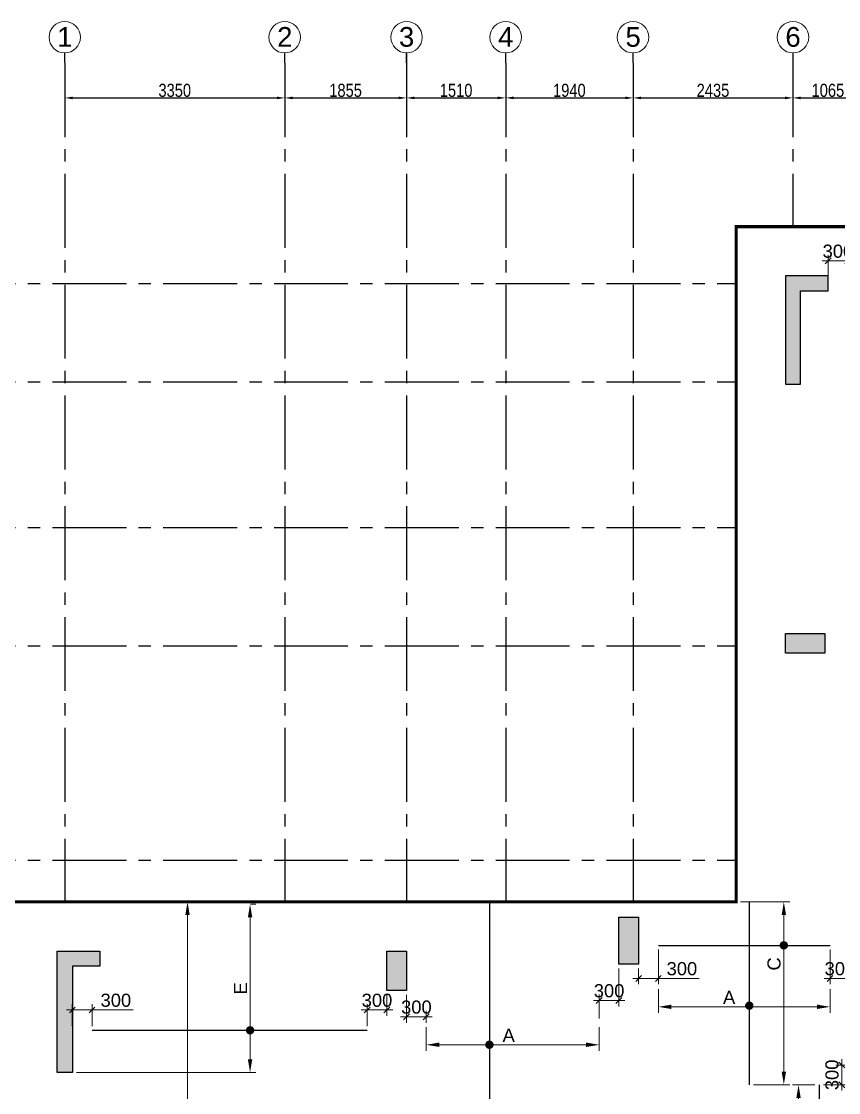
# Model space of a CAD drawing. Header units: millimetres. Extents: x 1123469 to 1883119, y -126924 to 196924.
# Drawn here: x 1563235 to 1575680, y 145724 to 162039 of the extents above; entities that cross this region are included whole.
import ezdxf
from ezdxf.enums import TextEntityAlignment as Align

# ---------------------------------------------------------------- set-up
doc = ezdxf.new("R2010")
doc.units = ezdxf.units.MM
doc.header["$LTSCALE"] = 500
doc.header["$MEASUREMENT"] = 0
doc.header["$PDMODE"] = 34
doc.linetypes.add('CONTINOUS', pattern=[0])
doc.linetypes.add('Site$0$CENTER2', pattern=[1.125, 0.75, -0.125, 0.125, -0.125])
doc.layers.get('Defpoints').update_dxf_attribs({"lineweight": 0})
for name, color, linetype in [('COL. DIM', 3, 'Continuous'), ('GRID', 7, 'Continuous'), ('GRID DIM', 7, 'Continuous'), ('reinf.', 4, 'Continuous'), ('TOWER AREA COLUMN.', 6, 'Continuous')]:
    doc.layers.add(name, color=color, linetype=linetype)
for name, color, linetype, lineweight in [('CUT OUT', 1, 'Continuous', 13), ('dim-M', 1, 'Continuous', 15), ('FOOTING', 1, 'Continuous', 15), ('GRID NO.', 7, 'Continuous', 20), ('S - SUNK', 251, 'Continuous', 0), ('TOWER COL HATCH', 253, 'Continuous', 20)]:
    doc.layers.add(name, color=color, linetype=linetype, lineweight=lineweight)
doc.styles.add('3mm', font='arial.ttf')
doc.styles.add('D50', font='arial.ttf', dxfattribs={"width": 0.8})
doc.dimstyles.new('INNER DIM', dxfattribs={"dimtxt": 200, "dimasz": 120, "dimexe": 25, "dimexo": 25, "dimgap": 12, "dimtad": 1, "dimdec": 0, "dimrnd": 5, "dimzin": 0, "dimdsep": 46, "dimtxsty": 'D50', "dimcen": 0.09, "dimdle": 25, "dimclrt": 6, "dimadec": 0, "dimazin": 0, "dimtfac": 1, "dimtdec": 0, "dimtofl": 0, "dimtmove": 1, "dimatfit": 3, "dimfxl": 75, "dimtolj": 1, "dimtzin": 0, "dimarcsym": 0})
doc.dimstyles.new('PARAMVEER', dxfattribs={"dimtxt": 200, "dimasz": 100, "dimexe": 0, "dimexo": 25, "dimgap": 10, "dimtad": 1, "dimdec": 0, "dimrnd": 5, "dimzin": 0, "dimdsep": 46, "dimtxsty": '3mm', "dimblk": 'OBLIQUE', "dimcen": 0.09, "dimdle": 75, "dimclrd": 1, "dimclre": 1, "dimclrt": 3, "dimadec": 0, "dimazin": 0, "dimtfac": 1, "dimtdec": 0, "dimtmove": 1, "dimatfit": 3, "dimfxl": 100, "dimtolj": 1, "dimtzin": 0, "dimlwd": 18, "dimlwe": 5, "dimarcsym": 0})

# ---------------------------------------------------------------- blocks, each defined once
blk = doc.blocks.new('GRID MARK')
at = {"layer": 'GRID NO.', "const_width": 50}
blk.add_lwpolyline([(0, -541), (0, -891)], dxfattribs=at)
at = {"layer": 'GRID NO.'}
blk.add_circle((0, 0), 541, dxfattribs=at)
at = {"layer": 'GRID NO.', "style": 'D50', "width": 0.8}
blk.add_attdef('Y1', text='', height=500, dxfattribs=at).set_placement((-33, -267), align=Align.CENTER)
blk = doc.blocks.new('*D477')
at = {"layer": 'Defpoints', "color": 0, "linetype": 'Continuous', "transparency": 16777216}
for p in [(1563895, 160930), (1567245, 160930), (1567245, 160874)]:
    blk.add_point(p, dxfattribs=at)
at = {"layer": 'GRID DIM', "color": 0, "linetype": 'Continuous', "lineweight": -2, "transparency": 16777216}
for p, q in [((1563895, 160905), (1563895, 160849)), ((1567245, 160905), (1567245, 160849))]:
    blk.add_line(p, q, dxfattribs=at)
at = {"layer": 'GRID DIM', "linetype": 'Continuous', "lineweight": -2, "transparency": 16777216}
blk.add_line((1564015, 160874), (1567125, 160874), dxfattribs=at)
at = {"layer": 'GRID DIM', "linetype": 'Continuous', "transparency": 16777216}
for points in [[(1564015, 160894), (1564015, 160854), (1563895, 160874)], [(1567125, 160894), (1567125, 160854), (1567245, 160874)]]:
    blk.add_solid(points, dxfattribs=at)
at = {"layer": 'GRID DIM', "linetype": 'Continuous', "transparency": 16777216, "insert": (1565570, 160988), "char_height": 200, "attachment_point": 5, "style": 'D50'}
blk.add_mtext('\\A1;3350', dxfattribs=at)
blk = doc.blocks.new('*D478')
at = {"layer": 'Defpoints', "color": 0, "linetype": 'Continuous', "transparency": 16777216}
for p in [(1569100, 161191), (1567245, 160930), (1569100, 160874)]:
    blk.add_point(p, dxfattribs=at)
at = {"layer": 'GRID DIM', "color": 0, "linetype": 'Continuous', "lineweight": -2, "transparency": 16777216}
for p, q in [((1569100, 161166), (1569100, 160849)), ((1567245, 160905), (1567245, 160849))]:
    blk.add_line(p, q, dxfattribs=at)
at = {"layer": 'GRID DIM', "linetype": 'Continuous', "lineweight": -2, "transparency": 16777216}
blk.add_line((1567365, 160874), (1568980, 160874), dxfattribs=at)
at = {"layer": 'GRID DIM', "linetype": 'Continuous', "transparency": 16777216}
for points in [[(1567365, 160894), (1567365, 160854), (1567245, 160874)], [(1568980, 160894), (1568980, 160854), (1569100, 160874)]]:
    blk.add_solid(points, dxfattribs=at)
at = {"layer": 'GRID DIM', "linetype": 'Continuous', "transparency": 16777216, "insert": (1568172, 160988), "char_height": 200, "attachment_point": 5, "style": 'D50'}
blk.add_mtext('\\A1;1855', dxfattribs=at)
blk = doc.blocks.new('*D479')
at = {"layer": 'Defpoints', "color": 0, "linetype": 'Continuous', "transparency": 16777216}
for p in [(1569100, 161191), (1570610, 161191), (1570610, 160874)]:
    blk.add_point(p, dxfattribs=at)
at = {"layer": 'GRID DIM', "color": 0, "linetype": 'Continuous', "lineweight": -2, "transparency": 16777216}
for p, q in [((1569100, 161166), (1569100, 160849)), ((1570610, 161166), (1570610, 160849))]:
    blk.add_line(p, q, dxfattribs=at)
at = {"layer": 'GRID DIM', "linetype": 'Continuous', "lineweight": -2, "transparency": 16777216}
blk.add_line((1569220, 160874), (1570490, 160874), dxfattribs=at)
at = {"layer": 'GRID DIM', "linetype": 'Continuous', "transparency": 16777216}
for points in [[(1569220, 160894), (1569220, 160854), (1569100, 160874)], [(1570490, 160894), (1570490, 160854), (1570610, 160874)]]:
    blk.add_solid(points, dxfattribs=at)
at = {"layer": 'GRID DIM', "linetype": 'Continuous', "transparency": 16777216, "insert": (1569855, 160988), "char_height": 200, "attachment_point": 5, "style": 'D50'}
blk.add_mtext('\\A1;1510', dxfattribs=at)
blk = doc.blocks.new('*D480')
at = {"layer": 'Defpoints', "color": 0, "linetype": 'Continuous', "transparency": 16777216}
for p in [(1570610, 161191), (1572550, 161191), (1572550, 160874)]:
    blk.add_point(p, dxfattribs=at)
at = {"layer": 'GRID DIM', "color": 0, "linetype": 'Continuous', "lineweight": -2, "transparency": 16777216}
for p, q in [((1570610, 161166), (1570610, 160849)), ((1572550, 161166), (1572550, 160849))]:
    blk.add_line(p, q, dxfattribs=at)
at = {"layer": 'GRID DIM', "linetype": 'Continuous', "lineweight": -2, "transparency": 16777216}
blk.add_line((1570730, 160874), (1572430, 160874), dxfattribs=at)
at = {"layer": 'GRID DIM', "linetype": 'Continuous', "transparency": 16777216}
for points in [[(1570730, 160894), (1570730, 160854), (1570610, 160874)], [(1572430, 160894), (1572430, 160854), (1572550, 160874)]]:
    blk.add_solid(points, dxfattribs=at)
at = {"layer": 'GRID DIM', "linetype": 'Continuous', "transparency": 16777216, "insert": (1571580, 160988), "char_height": 200, "attachment_point": 5, "style": 'D50'}
blk.add_mtext('\\A1;1940', dxfattribs=at)
blk = doc.blocks.new('*D481')
at = {"layer": 'Defpoints', "color": 0, "linetype": 'Continuous', "transparency": 16777216}
for p in [(1572550, 161191), (1574985, 161191), (1574985, 160874)]:
    blk.add_point(p, dxfattribs=at)
at = {"layer": 'GRID DIM', "color": 0, "linetype": 'Continuous', "lineweight": -2, "transparency": 16777216}
for p, q in [((1572550, 161166), (1572550, 160849)), ((1574985, 161166), (1574985, 160849))]:
    blk.add_line(p, q, dxfattribs=at)
at = {"layer": 'GRID DIM', "linetype": 'Continuous', "lineweight": -2, "transparency": 16777216}
blk.add_line((1572670, 160874), (1574865, 160874), dxfattribs=at)
at = {"layer": 'GRID DIM', "linetype": 'Continuous', "transparency": 16777216}
for points in [[(1572670, 160894), (1572670, 160854), (1572550, 160874)], [(1574865, 160894), (1574865, 160854), (1574985, 160874)]]:
    blk.add_solid(points, dxfattribs=at)
at = {"layer": 'GRID DIM', "linetype": 'Continuous', "transparency": 16777216, "insert": (1573767, 160988), "char_height": 200, "attachment_point": 5, "style": 'D50'}
blk.add_mtext('\\A1;2435', dxfattribs=at)
blk = doc.blocks.new('*D482')
at = {"layer": 'Defpoints', "color": 0, "linetype": 'Continuous', "transparency": 16777216}
for p in [(1574985, 161191), (1576050, 161191), (1576050, 160874)]:
    blk.add_point(p, dxfattribs=at)
at = {"layer": 'GRID DIM', "color": 0, "linetype": 'Continuous', "lineweight": -2, "transparency": 16777216}
for p, q in [((1574985, 161166), (1574985, 160849)), ((1576050, 161166), (1576050, 160849))]:
    blk.add_line(p, q, dxfattribs=at)
at = {"layer": 'GRID DIM', "linetype": 'Continuous', "lineweight": -2, "transparency": 16777216}
blk.add_line((1575105, 160874), (1575930, 160874), dxfattribs=at)
at = {"layer": 'GRID DIM', "linetype": 'Continuous', "transparency": 16777216}
for points in [[(1575105, 160894), (1575105, 160854), (1574985, 160874)], [(1575930, 160894), (1575930, 160854), (1576050, 160874)]]:
    blk.add_solid(points, dxfattribs=at)
at = {"layer": 'GRID DIM', "linetype": 'Continuous', "transparency": 16777216, "insert": (1575517, 160988), "char_height": 200, "attachment_point": 5, "style": 'D50'}
blk.add_mtext('\\A1;1065', dxfattribs=at)
blk = doc.blocks.new('3tgra')
at = {"layer": 'TOWER COL HATCH'}
h = blk.add_hatch(color=253, dxfattribs=at)
h.dxf.hatch_style = 1
h.paths.add_polyline_path([(1377381, 95142), (1376731, 95142), (1376731, 93492), (1376961, 93492), (1376961, 94912), (1377381, 94912)])
h = blk.add_hatch(color=253, dxfattribs=at)
h.dxf.hatch_style = 1
h.paths.add_polyline_path([(1376731, 89392), (1376731, 89692), (1377331, 89692), (1377331, 89392)])
h = blk.add_hatch(color=253, dxfattribs=at)
h.dxf.hatch_style = 1
h.paths.add_polyline_path([(1374496, 84657), (1374196, 84657), (1374196, 85372), (1374496, 85372)])
h = blk.add_hatch(color=253, dxfattribs=at)
h.dxf.hatch_style = 1
h.paths.add_polyline_path([(1365641, 83007), (1365641, 84857), (1366291, 84857), (1366291, 84627), (1365871, 84627), (1365871, 83007)])
h = blk.add_hatch(color=253, dxfattribs=at)
h.dxf.hatch_style = 1
h.paths.add_polyline_path([(1370961, 84257), (1370661, 84257), (1370661, 84857), (1370961, 84857)])
at = {"layer": 'TOWER AREA COLUMN.', "color": 4}
for points in [[(1377381, 95142), (1376731, 95142), (1376731, 93492), (1376961, 93492), (1376961, 94912), (1377381, 94912), (1377381, 95142)], [(1365641, 83007), (1365641, 84857), (1366291, 84857), (1366291, 84627), (1365871, 84627), (1365871, 83007), (1365641, 83007)]]:
    blk.add_lwpolyline(points, dxfattribs=at)
for points in [[(1376731, 89392), (1376731, 89692), (1377331, 89692), (1377331, 89392)], [(1374496, 84657), (1374196, 84657), (1374196, 85372), (1374496, 85372)], [(1370961, 84257), (1370661, 84257), (1370661, 84857), (1370961, 84857)]]:
    blk.add_lwpolyline(points, close=True, dxfattribs=at)
blk = doc.blocks.new('_Oblique')
at = {"color": 0, "linetype": 'ByBlock', "lineweight": -2}
blk.add_line((-0.5, -0.5), (0.5, 0.5), dxfattribs=at)
blk = doc.blocks.new('*D574')
at = {"layer": 'COL. DIM', "color": 1, "linetype": 'CONTINOUS', "lineweight": 5, "ltscale": 10, "transparency": 16777216}
for p, q in [((1575520, 158066), (1575520, 158481)), ((1575820, 158066), (1575820, 158481))]:
    blk.add_line(p, q, dxfattribs=at)
at = {"layer": 'COL. DIM', "color": 1, "lineweight": 18, "ltscale": 10, "transparency": 16777216}
blk.add_line((1575910, 158391), (1575430, 158391), dxfattribs=at)
at = {"layer": 'Defpoints', "color": 0, "ltscale": 10, "transparency": 16777216}
for p in [(1575520, 158391), (1575520, 158001), (1575820, 158001)]:
    blk.add_point(p, dxfattribs=at)
at = {"layer": 'COL. DIM', "color": 1, "lineweight": 18, "ltscale": 10, "transparency": 16777216, "xscale": 90, "yscale": 90, "zscale": 90, "rotation": 180}
blk.add_blockref('_Oblique', (1575520, 158391), dxfattribs=at)
at = {"layer": 'COL. DIM', "color": 1, "lineweight": 18, "ltscale": 10, "transparency": 16777216, "xscale": 90, "yscale": 90, "zscale": 90}
blk.add_blockref('_Oblique', (1575820, 158391), dxfattribs=at)
at = {"layer": 'COL. DIM', "color": 3, "ltscale": 10, "transparency": 16777216, "insert": (1575670, 158538), "char_height": 200, "attachment_point": 5, "style": '3mm'}
blk.add_mtext('\\A1;300', dxfattribs=at)
blk = doc.blocks.new('*D616')
at = {"layer": 'COL. DIM', "color": 1, "linetype": 'CONTINOUS', "lineweight": 5, "ltscale": 10, "transparency": 16777216}
for p, q in [((1575318, 145844), (1574980, 145844)), ((1574949, 141299), (1575160, 141299))]:
    blk.add_line(p, q, dxfattribs=at)
at = {"layer": 'COL. DIM', "color": 1, "lineweight": 18, "ltscale": 10, "transparency": 16777216}
blk.add_line((1575070, 145644), (1575070, 141499), dxfattribs=at)
at = {"layer": 'COL. DIM', "color": 1, "ltscale": 10, "transparency": 16777216}
for points in [[(1575037, 145644), (1575103, 145644), (1575070, 145844)], [(1575037, 141499), (1575103, 141499), (1575070, 141299)]]:
    blk.add_solid(points, dxfattribs=at)
at = {"layer": 'Defpoints', "color": 0, "ltscale": 10, "transparency": 16777216}
for p in [(1575383, 145844), (1574884, 141299), (1575070, 141299)]:
    blk.add_point(p, dxfattribs=at)
at = {"layer": 'COL. DIM', "color": 3, "ltscale": 10, "transparency": 16777216, "insert": (1574925, 143790), "char_height": 200, "attachment_point": 5, "rotation": 90, "style": '3mm'}
blk.add_mtext('\\A1;B', dxfattribs=at)
blk = doc.blocks.new('*D618')
at = {"layer": 'COL. DIM', "color": 1, "lineweight": 18, "ltscale": 10, "transparency": 16777216}
blk.add_line((1575728, 146234), (1575728, 145754), dxfattribs=at)
at = {"layer": 'COL. DIM', "color": 1, "linetype": 'CONTINOUS', "lineweight": 5, "ltscale": 10, "transparency": 16777216}
for p, q in [((1576085, 146144), (1575638, 146144)), ((1575448, 145844), (1575818, 145844))]:
    blk.add_line(p, q, dxfattribs=at)
at = {"layer": 'Defpoints', "color": 0, "ltscale": 10, "transparency": 16777216}
for p in [(1576150, 146144), (1575383, 145844), (1575728, 145844)]:
    blk.add_point(p, dxfattribs=at)
at = {"layer": 'COL. DIM', "color": 1, "lineweight": 18, "ltscale": 10, "transparency": 16777216, "xscale": 90, "yscale": 90, "zscale": 90}
for p, rotation in [((1575728, 146144), 90), ((1575728, 145844), 270)]:
    blk.add_blockref('_Oblique', p, dxfattribs=dict(at, rotation=rotation))
at = {"layer": 'COL. DIM', "color": 3, "ltscale": 10, "transparency": 16777216, "insert": (1575581, 145994), "char_height": 200, "attachment_point": 5, "rotation": 90, "style": '3mm'}
blk.add_mtext('\\A1;300', dxfattribs=at)
blk = doc.blocks.new('*D619')
at = {"layer": 'COL. DIM', "color": 1, "linetype": 'CONTINOUS', "lineweight": 5, "ltscale": 10, "transparency": 16777216}
for p, q in [((1572935, 147902), (1572935, 147373)), ((1572635, 147614), (1572635, 147373))]:
    blk.add_line(p, q, dxfattribs=at)
at = {"layer": 'COL. DIM', "color": 1, "lineweight": 18, "ltscale": 10, "transparency": 16777216}
for p, q in [((1573025, 147463), (1572545, 147463)), ((1573559, 147463), (1572935, 147463))]:
    blk.add_line(p, q, dxfattribs=at)
at = {"layer": 'Defpoints', "color": 0, "ltscale": 10, "transparency": 16777216}
for p in [(1572935, 147967), (1572635, 147679), (1572635, 147463)]:
    blk.add_point(p, dxfattribs=at)
at = {"layer": 'COL. DIM', "color": 1, "lineweight": 18, "ltscale": 10, "transparency": 16777216, "xscale": 90, "yscale": 90, "zscale": 90, "rotation": 180}
blk.add_blockref('_Oblique', (1572635, 147463), dxfattribs=at)
at = {"layer": 'COL. DIM', "color": 1, "lineweight": 18, "ltscale": 10, "transparency": 16777216, "xscale": 90, "yscale": 90, "zscale": 90}
blk.add_blockref('_Oblique', (1572935, 147463), dxfattribs=at)
at = {"layer": 'COL. DIM', "color": 3, "ltscale": 10, "transparency": 16777216, "insert": (1573294, 147610), "char_height": 200, "attachment_point": 5, "style": '3mm'}
blk.add_mtext('\\A1;300', dxfattribs=at)
blk = doc.blocks.new('*D620')
at = {"layer": 'COL. DIM', "color": 1, "linetype": 'CONTINOUS', "lineweight": 5, "ltscale": 10, "transparency": 16777216}
for p, q in [((1574185, 148629), (1574936, 148629)), ((1574385, 145844), (1574936, 145844))]:
    blk.add_line(p, q, dxfattribs=at)
at = {"layer": 'COL. DIM', "color": 1, "lineweight": 18, "ltscale": 10, "transparency": 16777216}
blk.add_line((1574846, 148429), (1574846, 146044), dxfattribs=at)
at = {"layer": 'COL. DIM', "color": 1, "ltscale": 10, "transparency": 16777216}
for points in [[(1574813, 148429), (1574880, 148429), (1574846, 148629)], [(1574813, 146044), (1574880, 146044), (1574846, 145844)]]:
    blk.add_solid(points, dxfattribs=at)
at = {"layer": 'Defpoints', "color": 0, "ltscale": 10, "transparency": 16777216}
for p in [(1574120, 148629), (1574320, 145844), (1574846, 145844)]:
    blk.add_point(p, dxfattribs=at)
at = {"layer": 'COL. DIM', "color": 3, "ltscale": 10, "transparency": 16777216, "insert": (1574698, 147684), "char_height": 200, "attachment_point": 5, "rotation": 90, "style": '3mm'}
blk.add_mtext('\\A1;C', dxfattribs=at)
blk = doc.blocks.new('*D621')
at = {"layer": 'COL. DIM', "color": 1, "linetype": 'CONTINOUS', "lineweight": 5, "ltscale": 10, "transparency": 16777216}
for p, q in [((1575550, 147902), (1575550, 147373)), ((1575850, 146959), (1575850, 147553))]:
    blk.add_line(p, q, dxfattribs=at)
at = {"layer": 'COL. DIM', "color": 1, "lineweight": 18, "ltscale": 10, "transparency": 16777216}
blk.add_line((1575460, 147463), (1575940, 147463), dxfattribs=at)
at = {"layer": 'Defpoints', "color": 0, "ltscale": 10, "transparency": 16777216}
for p in [(1575550, 147967), (1575850, 147463), (1575850, 146894)]:
    blk.add_point(p, dxfattribs=at)
at = {"layer": 'COL. DIM', "color": 1, "lineweight": 18, "ltscale": 10, "transparency": 16777216, "xscale": 90, "yscale": 90, "zscale": 90, "rotation": 180}
blk.add_blockref('_Oblique', (1575550, 147463), dxfattribs=at)
at = {"layer": 'COL. DIM', "color": 1, "lineweight": 18, "ltscale": 10, "transparency": 16777216, "xscale": 90, "yscale": 90, "zscale": 90}
blk.add_blockref('_Oblique', (1575850, 147463), dxfattribs=at)
at = {"layer": 'COL. DIM', "color": 3, "ltscale": 10, "transparency": 16777216, "insert": (1575700, 147610), "char_height": 200, "attachment_point": 5, "style": '3mm'}
blk.add_mtext('\\A1;300', dxfattribs=at)
blk = doc.blocks.new('*D622')
at = {"layer": 'COL. DIM', "color": 1, "linetype": 'CONTINOUS', "lineweight": 5, "ltscale": 10, "transparency": 16777216}
for p, q in [((1569100, 147214), (1569100, 146787)), ((1569400, 146784), (1569400, 146967))]:
    blk.add_line(p, q, dxfattribs=at)
at = {"layer": 'COL. DIM', "color": 1, "lineweight": 18, "ltscale": 10, "transparency": 16777216}
blk.add_line((1569490, 146877), (1569010, 146877), dxfattribs=at)
at = {"layer": 'Defpoints', "color": 0, "ltscale": 10, "transparency": 16777216}
for p in [(1569100, 147279), (1569100, 146877), (1569400, 146719)]:
    blk.add_point(p, dxfattribs=at)
at = {"layer": 'COL. DIM', "color": 1, "lineweight": 18, "ltscale": 10, "transparency": 16777216, "xscale": 90, "yscale": 90, "zscale": 90, "rotation": 180}
blk.add_blockref('_Oblique', (1569100, 146877), dxfattribs=at)
at = {"layer": 'COL. DIM', "color": 1, "lineweight": 18, "ltscale": 10, "transparency": 16777216, "xscale": 90, "yscale": 90, "zscale": 90}
blk.add_blockref('_Oblique', (1569400, 146877), dxfattribs=at)
at = {"layer": 'COL. DIM', "color": 3, "ltscale": 10, "transparency": 16777216, "insert": (1569250, 147025), "char_height": 200, "attachment_point": 5, "style": '3mm'}
blk.add_mtext('\\A1;300', dxfattribs=at)
blk = doc.blocks.new('*D623')
at = {"layer": 'COL. DIM', "color": 1, "linetype": 'CONTINOUS', "lineweight": 5, "ltscale": 10, "transparency": 16777216}
for p, q in [((1572335, 147614), (1572335, 147037)), ((1572035, 146852), (1572035, 147217))]:
    blk.add_line(p, q, dxfattribs=at)
at = {"layer": 'COL. DIM', "color": 1, "lineweight": 18, "ltscale": 10, "transparency": 16777216}
blk.add_line((1571945, 147127), (1572425, 147127), dxfattribs=at)
at = {"layer": 'Defpoints', "color": 0, "ltscale": 10, "transparency": 16777216}
for p in [(1572335, 147679), (1572335, 147127), (1572035, 146787)]:
    blk.add_point(p, dxfattribs=at)
at = {"layer": 'COL. DIM', "color": 1, "lineweight": 18, "ltscale": 10, "transparency": 16777216, "xscale": 90, "yscale": 90, "zscale": 90, "rotation": 180}
blk.add_blockref('_Oblique', (1572035, 147127), dxfattribs=at)
at = {"layer": 'COL. DIM', "color": 1, "lineweight": 18, "ltscale": 10, "transparency": 16777216, "xscale": 90, "yscale": 90, "zscale": 90}
blk.add_blockref('_Oblique', (1572335, 147127), dxfattribs=at)
at = {"layer": 'COL. DIM', "color": 3, "ltscale": 10, "transparency": 16777216, "insert": (1572185, 147274), "char_height": 200, "attachment_point": 5, "style": '3mm'}
blk.add_mtext('\\A1;300', dxfattribs=at)
blk = doc.blocks.new('*D626')
at = {"layer": 'COL. DIM', "color": 1, "linetype": 'CONTINOUS', "lineweight": 5, "ltscale": 10, "transparency": 16777216}
for p, q in [((1565774, 148629), (1565855, 148629)), ((1566454, 140399), (1565675, 140399))]:
    blk.add_line(p, q, dxfattribs=at)
at = {"layer": 'COL. DIM', "color": 1, "lineweight": 18, "ltscale": 10, "transparency": 16777216}
blk.add_line((1565765, 148429), (1565765, 140599), dxfattribs=at)
at = {"layer": 'COL. DIM', "color": 1, "ltscale": 10, "transparency": 16777216}
for points in [[(1565731, 148429), (1565798, 148429), (1565765, 148629)], [(1565731, 140599), (1565798, 140599), (1565765, 140399)]]:
    blk.add_solid(points, dxfattribs=at)
at = {"layer": 'Defpoints', "color": 0, "ltscale": 10, "transparency": 16777216}
for p in [(1565709, 148629), (1565765, 140399), (1566519, 140399)]:
    blk.add_point(p, dxfattribs=at)
at = {"layer": 'COL. DIM', "color": 3, "ltscale": 10, "transparency": 16777216, "insert": (1565616, 144293), "char_height": 200, "attachment_point": 5, "rotation": 90, "style": '3mm'}
blk.add_mtext('\\A1;C', dxfattribs=at)
blk = doc.blocks.new('*D674')
at = {"layer": 'COL. DIM', "color": 1, "linetype": 'CONTINOUS', "lineweight": 5, "ltscale": 10, "transparency": 16777216}
for p, q in [((1569400, 146722), (1569400, 146362)), ((1572035, 146722), (1572035, 146362))]:
    blk.add_line(p, q, dxfattribs=at)
at = {"layer": 'COL. DIM', "color": 1, "lineweight": 18, "ltscale": 10, "transparency": 16777216}
blk.add_line((1569600, 146452), (1571835, 146452), dxfattribs=at)
at = {"layer": 'COL. DIM', "color": 1, "ltscale": 10, "transparency": 16777216}
for points in [[(1569600, 146486), (1569600, 146419), (1569400, 146452)], [(1571835, 146486), (1571835, 146419), (1572035, 146452)]]:
    blk.add_solid(points, dxfattribs=at)
at = {"layer": 'Defpoints', "color": 0, "ltscale": 10, "transparency": 16777216}
for p in [(1569400, 146787), (1572035, 146787), (1572035, 146452)]:
    blk.add_point(p, dxfattribs=at)
at = {"layer": 'COL. DIM', "color": 3, "ltscale": 10, "transparency": 16777216, "insert": (1570656, 146597), "char_height": 200, "width": 21.48, "attachment_point": 5, "style": '3mm'}
blk.add_mtext('\\A1;A', dxfattribs=at)
blk = doc.blocks.new('*D675')
at = {"layer": 'COL. DIM', "color": 1, "linetype": 'CONTINOUS', "lineweight": 5, "ltscale": 10, "transparency": 16777216}
for p, q in [((1572935, 147300), (1572935, 146940)), ((1575550, 147300), (1575550, 146940))]:
    blk.add_line(p, q, dxfattribs=at)
at = {"layer": 'COL. DIM', "color": 1, "lineweight": 18, "ltscale": 10, "transparency": 16777216}
blk.add_line((1573135, 147030), (1575350, 147030), dxfattribs=at)
at = {"layer": 'COL. DIM', "color": 1, "ltscale": 10, "transparency": 16777216}
for points in [[(1573135, 147064), (1573135, 146997), (1572935, 147030)], [(1575350, 147064), (1575350, 146997), (1575550, 147030)]]:
    blk.add_solid(points, dxfattribs=at)
at = {"layer": 'Defpoints', "color": 0, "ltscale": 10, "transparency": 16777216}
for p in [(1572935, 147365), (1575550, 147365), (1575550, 147030)]:
    blk.add_point(p, dxfattribs=at)
at = {"layer": 'COL. DIM', "color": 3, "ltscale": 10, "transparency": 16777216, "insert": (1574013, 147175), "char_height": 200, "width": 21.48, "attachment_point": 5, "style": '3mm'}
blk.add_mtext('\\A1;A', dxfattribs=at)
blk = doc.blocks.new('*D1896')
at = {"layer": 'COL. DIM', "color": 1, "linetype": 'CONTINOUS', "lineweight": 5, "ltscale": 10, "transparency": 16777216}
for p, q in [((1564010, 146738), (1564010, 147072)), ((1564310, 146738), (1564310, 147072))]:
    blk.add_line(p, q, dxfattribs=at)
at = {"layer": 'COL. DIM', "color": 1, "lineweight": 18, "ltscale": 10, "transparency": 16777216}
for p, q in [((1564400, 146982), (1563920, 146982)), ((1564939, 146982), (1564310, 146982))]:
    blk.add_line(p, q, dxfattribs=at)
at = {"layer": 'Defpoints', "color": 0, "ltscale": 10, "transparency": 16777216}
for p in [(1564010, 146982), (1564010, 146673), (1564310, 146673)]:
    blk.add_point(p, dxfattribs=at)
at = {"layer": 'COL. DIM', "color": 1, "lineweight": 18, "ltscale": 10, "transparency": 16777216, "xscale": 90, "yscale": 90, "zscale": 90, "rotation": 180}
blk.add_blockref('_Oblique', (1564010, 146982), dxfattribs=at)
at = {"layer": 'COL. DIM', "color": 1, "lineweight": 18, "ltscale": 10, "transparency": 16777216, "xscale": 90, "yscale": 90, "zscale": 90}
blk.add_blockref('_Oblique', (1564310, 146982), dxfattribs=at)
at = {"layer": 'COL. DIM', "color": 3, "ltscale": 10, "transparency": 16777216, "insert": (1564673, 147129), "char_height": 200, "attachment_point": 5, "style": '3mm'}
blk.add_mtext('\\A1;300', dxfattribs=at)
blk = doc.blocks.new('*D1897')
at = {"layer": 'COL. DIM', "color": 1, "linetype": 'CONTINOUS', "lineweight": 5, "ltscale": 10, "transparency": 16777216}
for p, q in [((1568800, 147214), (1568800, 146892)), ((1568500, 146738), (1568500, 147072))]:
    blk.add_line(p, q, dxfattribs=at)
at = {"layer": 'COL. DIM', "color": 1, "lineweight": 18, "ltscale": 10, "transparency": 16777216}
blk.add_line((1568410, 146982), (1568890, 146982), dxfattribs=at)
at = {"layer": 'Defpoints', "color": 0, "ltscale": 10, "transparency": 16777216}
for p in [(1568800, 147279), (1568800, 146982), (1568500, 146673)]:
    blk.add_point(p, dxfattribs=at)
at = {"layer": 'COL. DIM', "color": 1, "lineweight": 18, "ltscale": 10, "transparency": 16777216, "xscale": 90, "yscale": 90, "zscale": 90, "rotation": 180}
blk.add_blockref('_Oblique', (1568500, 146982), dxfattribs=at)
at = {"layer": 'COL. DIM', "color": 1, "lineweight": 18, "ltscale": 10, "transparency": 16777216, "xscale": 90, "yscale": 90, "zscale": 90}
blk.add_blockref('_Oblique', (1568800, 146982), dxfattribs=at)
at = {"layer": 'COL. DIM', "color": 3, "ltscale": 10, "transparency": 16777216, "insert": (1568650, 147129), "char_height": 200, "attachment_point": 5, "style": '3mm'}
blk.add_mtext('\\A1;300', dxfattribs=at)
blk = doc.blocks.new('*D1895')
at = {"layer": 'COL. DIM', "color": 1, "linetype": 'CONTINOUS', "lineweight": 5, "ltscale": 10, "transparency": 16777216}
for p, q in [((1566726, 148592), (1566807, 148592)), ((1564075, 146029), (1566807, 146029))]:
    blk.add_line(p, q, dxfattribs=at)
at = {"layer": 'COL. DIM', "color": 1, "lineweight": 18, "ltscale": 10, "transparency": 16777216}
blk.add_line((1566717, 148392), (1566717, 146229), dxfattribs=at)
at = {"layer": 'COL. DIM', "color": 1, "ltscale": 10, "transparency": 16777216}
for points in [[(1566684, 148392), (1566751, 148392), (1566717, 148592)], [(1566684, 146229), (1566751, 146229), (1566717, 146029)]]:
    blk.add_solid(points, dxfattribs=at)
at = {"layer": 'Defpoints', "color": 0, "ltscale": 10, "transparency": 16777216}
for p in [(1566661, 148592), (1564010, 146029), (1566717, 146029)]:
    blk.add_point(p, dxfattribs=at)
at = {"layer": 'COL. DIM', "color": 3, "ltscale": 10, "transparency": 16777216, "insert": (1566572, 147311), "char_height": 200, "attachment_point": 5, "rotation": 90, "style": '3mm'}
blk.add_mtext('\\A1;E', dxfattribs=at)
blk = doc.blocks.new('*D2625')
at = {"layer": 'COL. DIM', "color": 1, "lineweight": 18, "ltscale": 10, "transparency": 16777216}
blk.add_line((1725456, 141997), (1725456, 141517), dxfattribs=at)
at = {"layer": 'COL. DIM', "color": 1, "linetype": 'CONTINOUS', "lineweight": 5, "ltscale": 10, "transparency": 16777216}
for p, q in [((1725012, 141907), (1725546, 141907)), ((1724393, 141607), (1725546, 141607))]:
    blk.add_line(p, q, dxfattribs=at)
at = {"layer": 'Defpoints', "color": 0, "ltscale": 10, "transparency": 16777216}
for p in [(1358872, 158914), (1431761, 158914), (1724947, 141907), (1724328, 141607), (1725456, 141607), (1442851, 126979)]:
    blk.add_point(p, dxfattribs=at)
at = {"layer": 'S - SUNK', "color": 1, "lineweight": 18, "ltscale": 10, "transparency": 16777216}
blk.add_line((1358872, 126904), (1358872, 158989), dxfattribs=at)
at = {"layer": 'S - SUNK', "color": 1, "lineweight": 5, "ltscale": 10, "transparency": 16777216}
for p, q in [((1358872, 158914), (1358872, 158914)), ((1358872, 126979), (1358872, 126979))]:
    blk.add_line(p, q, dxfattribs=at)
at = {"layer": 'COL. DIM', "color": 1, "lineweight": 18, "ltscale": 10, "transparency": 16777216, "xscale": 90, "yscale": 90, "zscale": 90}
for p, rotation in [((1725456, 141907), 90), ((1725456, 141607), 270)]:
    blk.add_blockref('_Oblique', p, dxfattribs=dict(at, rotation=rotation))
at = {"layer": 'S - SUNK', "color": 1, "lineweight": 18, "ltscale": 10, "transparency": 16777216, "xscale": 100, "yscale": 100, "zscale": 100}
for p, rotation in [((1358872, 158914), 90), ((1358872, 126979), 270)]:
    blk.add_blockref('_Oblique', p, dxfattribs=dict(at, rotation=rotation))
at = {"layer": 'COL. DIM', "color": 3, "ltscale": 10, "transparency": 16777216, "insert": (1725308, 141757), "char_height": 200, "attachment_point": 5, "rotation": 90, "style": '3mm'}
blk.add_mtext('\\A1;300', dxfattribs=at)
at = {"layer": 'S - SUNK', "color": 3, "ltscale": 10, "transparency": 16777216, "insert": (1358760, 142947), "char_height": 200, "attachment_point": 5, "rotation": 90, "style": '3mm'}
blk.add_mtext('\\A1;31935', dxfattribs=at)
blk = doc.blocks.new('*D3557')
at = {"layer": 'COL. DIM', "color": 1, "lineweight": 18, "ltscale": 10, "transparency": 16777216}
for p, q in [((1830518, 155675), (1830518, 154998)), ((1830518, 155088), (1830518, 154608))]:
    blk.add_line(p, q, dxfattribs=at)
at = {"layer": 'COL. DIM', "color": 1, "linetype": 'CONTINOUS', "lineweight": 5, "ltscale": 10, "transparency": 16777216}
for p, q in [((1830059, 154998), (1830608, 154998)), ((1830171, 154698), (1830608, 154698))]:
    blk.add_line(p, q, dxfattribs=at)
at = {"layer": 'Defpoints', "color": 0, "ltscale": 10, "transparency": 16777216}
for p in [(1418936, 156725), (1417241, 156599), (1418936, 156599), (1829994, 154998), (1830106, 154698), (1830518, 154698)]:
    blk.add_point(p, dxfattribs=at)
at = {"layer": 'S - SUNK', "color": 1, "lineweight": 18, "ltscale": 10, "transparency": 16777216}
blk.add_line((1417166, 156725), (1419011, 156725), dxfattribs=at)
at = {"layer": 'S - SUNK', "color": 1, "lineweight": 5, "ltscale": 10, "transparency": 16777216}
for p, q in [((1417241, 156725), (1417241, 156725)), ((1418936, 156725), (1418936, 156725))]:
    blk.add_line(p, q, dxfattribs=at)
at = {"layer": 'COL. DIM', "color": 1, "lineweight": 18, "ltscale": 10, "transparency": 16777216, "xscale": 90, "yscale": 90, "zscale": 90}
for p, rotation in [((1830518, 154998), 90), ((1830518, 154698), 270)]:
    blk.add_blockref('_Oblique', p, dxfattribs=dict(at, rotation=rotation))
at = {"layer": 'S - SUNK', "color": 1, "lineweight": 18, "ltscale": 10, "transparency": 16777216, "xscale": 100, "yscale": 100, "zscale": 100, "rotation": 180}
blk.add_blockref('_Oblique', (1417241, 156725), dxfattribs=at)
at = {"layer": 'S - SUNK', "color": 1, "lineweight": 18, "ltscale": 10, "transparency": 16777216, "xscale": 100, "yscale": 100, "zscale": 100}
blk.add_blockref('_Oblique', (1418936, 156725), dxfattribs=at)
at = {"layer": 'COL. DIM', "color": 3, "ltscale": 10, "transparency": 16777216, "insert": (1830371, 155409), "char_height": 200, "attachment_point": 5, "rotation": 90, "style": '3mm'}
blk.add_mtext('\\A1;300', dxfattribs=at)
at = {"layer": 'S - SUNK', "color": 3, "ltscale": 10, "transparency": 16777216, "insert": (1418088, 156837), "char_height": 200, "attachment_point": 5, "style": '3mm'}
blk.add_mtext('\\A1;1695', dxfattribs=at)
blk = doc.blocks.new('*D3556')
at = {"layer": 'COL. DIM', "color": 1, "linetype": 'CONTINOUS', "lineweight": 5, "ltscale": 10, "transparency": 16777216}
for p, q in [((1817864, 134658), (1817084, 134658)), ((1816402, 133688), (1817264, 133688))]:
    blk.add_line(p, q, dxfattribs=at)
at = {"layer": 'COL. DIM', "color": 1, "lineweight": 18, "ltscale": 10, "transparency": 16777216}
blk.add_line((1817174, 134748), (1817174, 133598), dxfattribs=at)
at = {"layer": 'Defpoints', "color": 0, "ltscale": 10, "transparency": 16777216}
for p in [(1417088, 156599), (1417241, 156599), (1417241, 155194), (1817929, 134658), (1816337, 133688), (1817174, 133688)]:
    blk.add_point(p, dxfattribs=at)
at = {"layer": 'S - SUNK', "color": 1, "lineweight": 18, "ltscale": 10, "transparency": 16777216}
blk.add_line((1417088, 155119), (1417088, 156674), dxfattribs=at)
at = {"layer": 'S - SUNK', "color": 1, "lineweight": 5, "ltscale": 10, "transparency": 16777216}
for p, q in [((1417088, 156599), (1417088, 156599)), ((1417088, 155194), (1417088, 155194))]:
    blk.add_line(p, q, dxfattribs=at)
at = {"layer": 'COL. DIM', "color": 1, "lineweight": 18, "ltscale": 10, "transparency": 16777216, "xscale": 90, "yscale": 90, "zscale": 90}
for p, rotation in [((1817174, 134658), 90), ((1817174, 133688), 270)]:
    blk.add_blockref('_Oblique', p, dxfattribs=dict(at, rotation=rotation))
at = {"layer": 'S - SUNK', "color": 1, "lineweight": 18, "ltscale": 10, "transparency": 16777216, "xscale": 100, "yscale": 100, "zscale": 100}
for p, rotation in [((1417088, 156599), 90), ((1417088, 155194), 270)]:
    blk.add_blockref('_Oblique', p, dxfattribs=dict(at, rotation=rotation))
at = {"layer": 'COL. DIM', "color": 3, "ltscale": 10, "transparency": 16777216, "insert": (1817027, 134173), "char_height": 200, "attachment_point": 5, "rotation": 90, "style": '3mm'}
blk.add_mtext('\\A1;970', dxfattribs=at)
at = {"layer": 'S - SUNK', "color": 3, "ltscale": 10, "transparency": 16777216, "insert": (1416976, 155897), "char_height": 200, "attachment_point": 5, "rotation": 90, "style": '3mm'}
blk.add_mtext('\\A1;1405', dxfattribs=at)

msp = doc.modelspace()

# ---------------------------------------------------------------- linework, layer by layer
at = {"layer": 'dim-M', "color": 4, "ltscale": 10, "const_width": 63.8}
for points in [[(1574814.4, 147966.7, 1), (1574878.2, 147966.7, 1)], [(1574288.5, 147048.3, 1), (1574352.3, 147048.3, 1)], [(1566685.4, 146672.6, 1), (1566749.1, 146672.6, 1)], [(1570330, 146452.5, 1), (1570393.8, 146452.5, 1)]]:
    msp.add_lwpolyline(points, format="xyb", close=True, dxfattribs=at)
at = {"layer": 'FOOTING', "color": 3, "ltscale": 10, "const_width": 50}
msp.add_lwpolyline([(1615100, 139394.2), (1588920, 139394.2), (1588920, 126979.3), (1580365, 126979.3), (1580365, 126464.3), (1571585, 126464.3), (1571585, 126979.3), (1563030, 126979.3), (1563030, 148629.4), (1574119.9, 148629.4), (1574119.9, 158914.1), (1582994.9, 158914.1), (1582994.9, 157414.1), (1586944.9, 157414.1), (1586944.9, 156599.2), (1588640, 156599.2), (1588640, 155194.2), (1615380, 155194.2)], dxfattribs=at)
at = {"layer": 'GRID', "color": 16, "linetype": 'Site$0$CENTER2', "ltscale": 3}
for points in [[(1563895, 161403.6), (1563895, 148629.4)], [(1567245, 161403.6), (1567245, 148629.4)], [(1569100, 161403.6), (1569100, 148629.4)], [(1570610, 161403.6), (1570610, 148629.4)], [(1572550, 161403.6), (1572550, 148629.4)], [(1574984.9, 161403.6), (1574984.9, 158914.1)], [(1562020.2, 158049.1), (1574119.9, 158049.1)], [(1562020.2, 156549.1), (1574119.9, 156549.1)], [(1562020.2, 154329.2), (1574119.9, 154329.2)], [(1562020.2, 152529.1), (1574119.9, 152529.1)], [(1562020.2, 149264.1), (1574119.9, 149264.1)]]:
    msp.add_lwpolyline(points, dxfattribs=at)
at = {"layer": 'reinf.', "color": 4, "ltscale": 10}
for p, q in [((1570361.9, 148629.4), (1570361.9, 140919.4)), ((1574320.4, 148629.4), (1574320.4, 145844.4)), ((1575382.6, 145844.4), (1575382.6, 141299.4))]:
    msp.add_line(p, q, dxfattribs=at)
at = {"layer": 'reinf.', "color": 4, "ltscale": 1.4}
for p, q in [((1572935, 147966.7), (1575550, 147966.7)), ((1564310, 146672.6), (1568499.9, 146672.6))]:
    msp.add_line(p, q, dxfattribs=at)

# ---------------------------------------------------------------- block references
at = {"layer": 'CUT OUT', "color": 4}
msp.add_blockref('3tgra', (198139.3, 63022.5), dxfattribs=at)
at = {"layer": 'GRID NO.'}
ref = msp.add_blockref('GRID MARK', (1563895, 161798.9), dxfattribs=dict(at, xscale=0.4435200000032785, yscale=0.4435200000032785, zscale=0.4435200000032785))
ref.add_attrib('Y1', '1', dxfattribs={"height": 300, "style": 'D50'}).set_placement((1563896, 161653.4), align=Align.CENTER)
ref = msp.add_blockref('GRID MARK', (1567245, 161798.9), dxfattribs=dict(at, xscale=0.4435200000032785, yscale=0.4435200000032785, zscale=0.4435200000032785))
ref.add_attrib('Y1', '2', dxfattribs={"height": 300, "style": 'D50'}).set_placement((1567246, 161653.4), align=Align.CENTER)
ref = msp.add_blockref('GRID MARK', (1569100, 161798.9), dxfattribs=dict(at, xscale=0.4435200000032785, yscale=0.4435200000032785, zscale=0.4435200000032785))
ref.add_attrib('Y1', '3', dxfattribs={"height": 300, "style": 'D50'}).set_placement((1569101, 161653.4), align=Align.CENTER)
ref = msp.add_blockref('GRID MARK', (1570610, 161798.9), dxfattribs=dict(at, xscale=0.4435200000032785, yscale=0.4435200000032785, zscale=0.4435200000032785))
ref.add_attrib('Y1', '4', dxfattribs={"height": 300, "style": 'D50'}).set_placement((1570611, 161653.4), align=Align.CENTER)
ref = msp.add_blockref('GRID MARK', (1572550, 161798.9), dxfattribs=dict(at, xscale=0.4435200000032785, yscale=0.4435200000032785, zscale=0.4435200000032785))
ref.add_attrib('Y1', '5', dxfattribs={"height": 300, "style": 'D50'}).set_placement((1572551, 161653.4), align=Align.CENTER)
ref = msp.add_blockref('GRID MARK', (1574984.9, 161798.9), dxfattribs=dict(at, xscale=0.4435200000032785, yscale=0.4435200000032785, zscale=0.4435200000032785))
ref.add_attrib('Y1', '6', dxfattribs={"height": 300, "style": 'D50'}).set_placement((1574986, 161653.4), align=Align.CENTER)

# ---------------------------------------------------------------- dimensions: what is measured, and where the dimension line sits
at = {"layer": 'COL. DIM', "color": 6, "ltscale": 10}
for base, p1, p2, angle, picture, middle in [((1725455.6, 141607.5), (1724947.2, 141907.5), (1724328.3, 141607.5), 90, '*D2625', (1725455.6, 141757.5)), ((1575519.9, 158391.2), (1575819.9, 158001), (1575519.9, 158001), 180, '*D574', (1575669.9, 158391.2)), ((1830518, 154697.7), (1829993.7, 154997.7), (1830106.2, 154697.7), 90, '*D3557', (1830518, 155409.4)), ((1572635, 147462.9), (1572935, 147966.7), (1572635, 147679.4), 180, '*D619', (1573293.5, 147410.4)), ((1572335, 147126.9), (1572035, 146787.5), (1572335, 147679.4), 0, '*D623', (1572185, 147126.9)), ((1564010, 146981.9), (1564310, 146672.6), (1564010, 146672.6), 180, '*D1896', (1564673.2, 147058)), ((1569100, 146877.5), (1569400, 146718.9), (1569100, 147279.4), 180, '*D622', (1569250, 146877.5)), ((1575728, 145844.4), (1576150, 146144.4), (1575382.6, 145844.4), 90, '*D618', (1575728, 145994.4))]:
    dim = msp.add_linear_dim(base=base, p1=p1, p2=p2, angle=angle, dimstyle='PARAMVEER', override={"dimasz": 90, "dimexe": 90, "dimexo": 65, "dimgap": 45, "dimpost": '\\X', "dimdle": 90, "dimfxl": 0.18, "dimarcsym": 1}, dxfattribs=at)
    dim.commit()
    dim.dimension.update_dxf_attribs({"geometry": picture, "text_midpoint": middle, "dimtype": 160})
dim = msp.add_linear_dim(base=(1817173.9, 133687.8), p1=(1817928.7, 134657.8), p2=(1816337.2, 133687.8), angle=90, dimstyle='PARAMVEER', override={"dimasz": 90, "dimexe": 90, "dimexo": 65, "dimgap": 45, "dimpost": '\\X', "dimdle": 90, "dimfxl": 0.18, "dimarcsym": 1}, dxfattribs=at)
dim.commit()
dim.dimension.update_dxf_attribs({"geometry": '*D3556', "text_midpoint": (1817026.8, 134172.8)})
for base, p1, p2, text, picture, middle in [((1565764.7, 140399.4), (1565708.7, 148629.4), (1566518.7, 140399.4), 'C', '*D626', (1565764.7, 144293)), ((1574846.3, 145844.4), (1574119.9, 148629.4), (1574320.4, 145844.4), 'C', '*D620', (1574846.3, 147683.9)), ((1566717.3, 146029.4), (1566661.3, 148591.7), (1564010, 146029.4), 'E', '*D1895', (1566717.3, 147310.5)), ((1575070.2, 141299.4), (1575382.6, 145844.4), (1574883.8, 141299.4), 'B', '*D616', (1575070.2, 143789.8))]:
    dim = msp.add_linear_dim(base=base, p1=p1, p2=p2, angle=90, text=text, dimstyle='PARAMVEER', override={"dimasz": 200, "dimexe": 90, "dimexo": 65, "dimgap": 45, "dimpost": '\\X', "dimsah": 1, "dimdle": 90, "dimfxl": 0.18, "dimarcsym": 1}, dxfattribs=at)
    dim.commit()
    dim.dimension.update_dxf_attribs({"geometry": picture, "text_midpoint": middle, "dimtype": 160})
for base, p1, p2, picture, middle in [((1575850, 147462.9), (1575550, 147966.7), (1575850, 146894.4), '*D621', (1575700, 147462.9)), ((1568799.9, 146981.9), (1568499.9, 146672.6), (1568799.9, 147279.4), '*D1897', (1568649.9, 146981.9))]:
    dim = msp.add_linear_dim(base=base, p1=p1, p2=p2, dimstyle='PARAMVEER', override={"dimasz": 90, "dimexe": 90, "dimexo": 65, "dimgap": 45, "dimpost": '\\X', "dimdle": 90, "dimfxl": 0.18, "dimarcsym": 1}, dxfattribs=at)
    dim.commit()
    dim.dimension.update_dxf_attribs({"geometry": picture, "text_midpoint": middle, "dimtype": 160})
for base, p1, p2, picture, middle in [((1575550, 147030.3), (1572935, 147365.4), (1575550, 147365.4), '*D675', (1574012.6, 147030.3)), ((1572035, 146452.5), (1569400, 146787.5), (1572035, 146787.5), '*D674', (1570655.8, 146452.5))]:
    dim = msp.add_linear_dim(base=base, p1=p1, p2=p2, text='A', dimstyle='PARAMVEER', override={"dimasz": 200, "dimexe": 90, "dimexo": 65, "dimgap": 45, "dimpost": '\\X', "dimsah": 1, "dimdle": 90, "dimfxl": 0.18, "dimarcsym": 1}, dxfattribs=at)
    dim.commit()
    dim.dimension.update_dxf_attribs({"geometry": picture, "text_midpoint": middle, "dimtype": 160})
at = {"layer": 'GRID DIM', "color": 0, "linetype": 'Continuous'}
for base, p1, p2, picture, middle in [((1569100, 160873.7), (1567245, 160929.8), (1569100, 161191), '*D478', (1568172.5, 160987.8)), ((1570610, 160873.7), (1569100, 161191), (1570610, 161191), '*D479', (1569855, 160987.8)), ((1572550, 160873.7), (1570610, 161191), (1572550, 161191), '*D480', (1571580, 160987.8)), ((1574984.9, 160873.7), (1572550, 161191), (1574984.9, 161191), '*D481', (1573767.4, 160987.9)), ((1576050, 160873.7), (1574984.9, 161191), (1576050, 161191), '*D482', (1575517.4, 160987.8)), ((1567245, 160873.7), (1563895, 160929.8), (1567245, 160929.8), '*D477', (1565570, 160987.9))]:
    dim = msp.add_linear_dim(base=base, p1=p1, p2=p2, dimstyle='INNER DIM', override={"dimclrd": 256, "dimclrt": 256}, dxfattribs=at)
    dim.commit()
    dim.dimension.update_dxf_attribs({"geometry": picture, "text_midpoint": middle})
at = {"layer": 'S - SUNK', "color": 4, "ltscale": 10}
for base, p1, p2, picture, middle in [((1358872.1, 158914.1), (1442850.6, 126979.3), (1431760.6, 158914.1), '*D2625', (1358759.9, 142946.7)), ((1417087.7, 156599.2), (1417240.6, 155194.2), (1417240.6, 156599.2), '*D3556', (1416975.6, 155896.7))]:
    dim = msp.add_linear_dim(base=base, p1=p1, p2=p2, angle=90, dimstyle='PARAMVEER', override={"dimpost": '\\X', "dimfxl": 0.15, "dimfxlon": 1, "dimarcsym": 1}, dxfattribs=at)
    dim.commit()
    dim.dimension.update_dxf_attribs({"geometry": picture, "text_midpoint": middle})
dim = msp.add_linear_dim(base=(1418935.6, 156725.2), p1=(1417240.6, 156599.2), p2=(1418935.6, 156599.2), dimstyle='PARAMVEER', override={"dimpost": '\\X', "dimfxl": 0.15, "dimfxlon": 1, "dimarcsym": 1}, dxfattribs=at)
dim.commit()
dim.dimension.update_dxf_attribs({"geometry": '*D3557', "text_midpoint": (1418088.1, 156837.3)})

doc.saveas('drawing.dxf')
